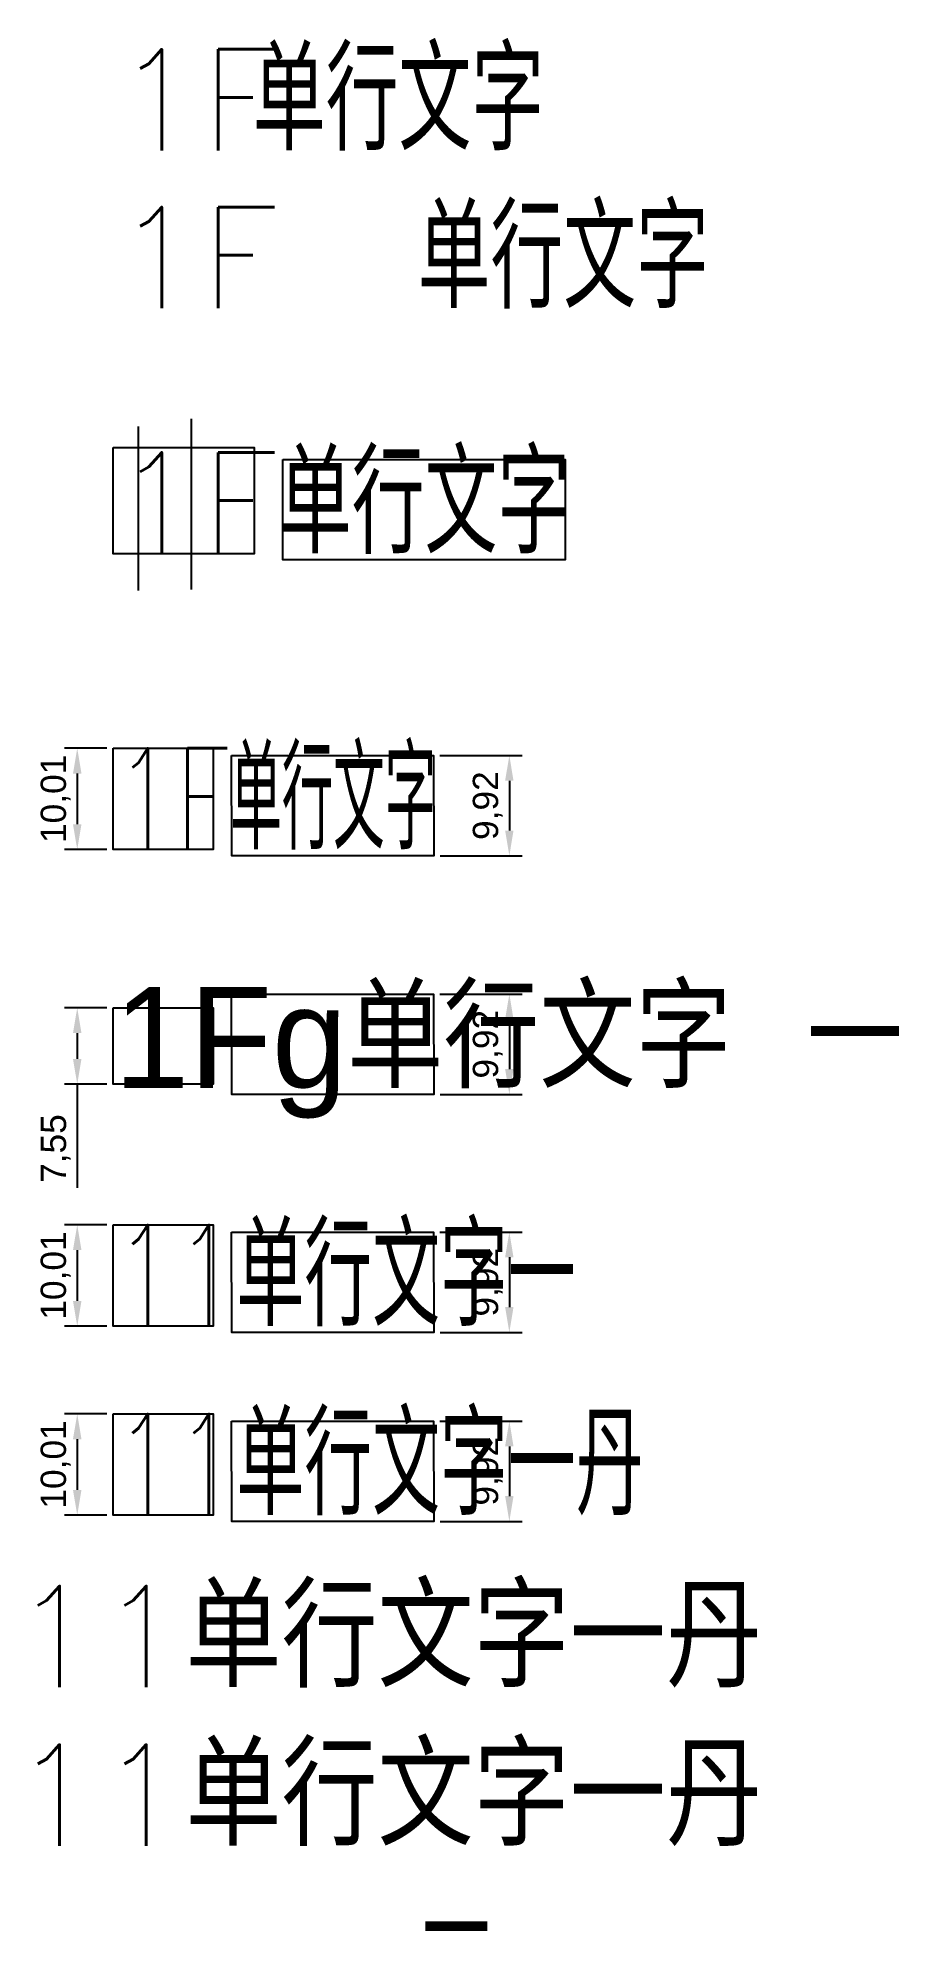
# Model space of a CAD drawing. Header units: millimetres. Extents: x 1944 to 2029, y 1701 to 1888.
import ezdxf

# ---------------------------------------------------------------- set-up
doc = ezdxf.new("R2010")
doc.units = ezdxf.units.MM
doc.layers.add('PUB_TEXT', color=7, linetype='Continuous', lineweight=15)
doc.layers.add('中文包络', color=2, linetype='Continuous')
doc.layers.add('西文包络', color=4, linetype='Continuous')
doc.styles.add('_TCH_DIM', font='SIMPLEX', dxfattribs={"bigfont": 'GBCBIG'})
doc.styles.get("Standard").update_dxf_attribs({"font": 'arial.ttf'})
doc.styles.add('样式 1', font='wlc-e1.shx', dxfattribs={"bigfont": 'acci-kt.shx'})
doc.styles.add('样式 3', font='txt.shx', dxfattribs={"bigfont": 'height32gbcbig.shx'})
doc.styles.add('样式 4', font='txt.shx', dxfattribs={"bigfont": 'height32gbcbig02.shx'})
doc.styles.add('样式 5', font='txt.shx', dxfattribs={"bigfont": 'obk.shx'})
doc.dimstyles.new('ISO-25', dxfattribs={"dimtxt": 2.5, "dimasz": 2.5, "dimexe": 1.25, "dimexo": 0.625, "dimtad": 1, "dimtxsty": 'Standard', "dimcen": 2.5, "dimadec": 0, "dimazin": 0, "dimtfac": 1, "dimtmove": 0, "dimatfit": 3, "dimfxl": 1, "dimarcsym": 0})

# ---------------------------------------------------------------- blocks, each defined once
blk = doc.blocks.new('*D1')
at = {"color": 0, "lineweight": -2, "transparency": 16777216}
for p, q in [((1984.09, 1817.17), (1992.21, 1817.17)), ((1990.96, 1814.67), (1990.96, 1809.75)), ((1984.11, 1807.25), (1992.21, 1807.25))]:
    blk.add_line(p, q, dxfattribs=at)
at = {"color": 0, "transparency": 16777216}
for points in [[(1990.54, 1814.67), (1991.37, 1814.67), (1990.96, 1817.17)], [(1990.54, 1809.75), (1991.37, 1809.75), (1990.96, 1807.25)]]:
    blk.add_solid(points, dxfattribs=at)
at = {"layer": 'Defpoints', "color": 0, "transparency": 16777216}
for p in [(1983.47, 1817.17), (1983.48, 1807.25), (1990.96, 1807.25)]:
    blk.add_point(p, dxfattribs=at)
at = {"color": 0, "transparency": 16777216, "insert": (1988.83, 1812.21), "char_height": 2.5, "attachment_point": 5, "rotation": 90}
blk.add_mtext('9,92', dxfattribs=at)
blk = doc.blocks.new('*D2')
at = {"color": 0, "lineweight": -2, "transparency": 16777216}
for p, q in [((1951.16, 1817.88), (1947, 1817.88)), ((1948.25, 1815.38), (1948.25, 1810.37)), ((1951.16, 1807.87), (1947, 1807.87))]:
    blk.add_line(p, q, dxfattribs=at)
at = {"color": 0, "transparency": 16777216}
for points in [[(1947.83, 1815.38), (1948.67, 1815.38), (1948.25, 1817.88)], [(1947.83, 1810.37), (1948.67, 1810.37), (1948.25, 1807.87)]]:
    blk.add_solid(points, dxfattribs=at)
at = {"layer": 'Defpoints', "color": 0, "transparency": 16777216}
for p in [(1951.79, 1817.88), (1948.25, 1807.87), (1951.79, 1807.87)]:
    blk.add_point(p, dxfattribs=at)
at = {"color": 0, "transparency": 16777216, "insert": (1946.12, 1812.88), "char_height": 2.5, "attachment_point": 5, "rotation": 90}
blk.add_mtext('10,01', dxfattribs=at)
blk = doc.blocks.new('*D3')
at = {"color": 0, "lineweight": -2, "transparency": 16777216}
for p, q in [((1984.09, 1793.58), (1992.21, 1793.58)), ((1990.96, 1791.08), (1990.96, 1786.16)), ((1984.11, 1783.66), (1992.21, 1783.66))]:
    blk.add_line(p, q, dxfattribs=at)
at = {"color": 0, "transparency": 16777216}
for points in [[(1990.54, 1791.08), (1991.37, 1791.08), (1990.96, 1793.58)], [(1990.54, 1786.16), (1991.37, 1786.16), (1990.96, 1783.66)]]:
    blk.add_solid(points, dxfattribs=at)
at = {"layer": 'Defpoints', "color": 0, "transparency": 16777216}
for p in [(1983.47, 1793.58), (1983.48, 1783.66), (1990.96, 1783.66)]:
    blk.add_point(p, dxfattribs=at)
at = {"color": 0, "transparency": 16777216, "insert": (1988.83, 1788.62), "char_height": 2.5, "attachment_point": 5, "rotation": 90}
blk.add_mtext('9,92', dxfattribs=at)
blk = doc.blocks.new('*D4')
at = {"color": 0, "lineweight": -2, "transparency": 16777216}
for p, q in [((1951.16, 1792.22), (1947, 1792.22)), ((1948.25, 1789.72), (1948.25, 1787.17)), ((1951.16, 1784.67), (1947, 1784.67)), ((1948.25, 1784.67), (1948.25, 1774.43))]:
    blk.add_line(p, q, dxfattribs=at)
at = {"color": 0, "transparency": 16777216}
for points in [[(1947.83, 1789.72), (1948.67, 1789.72), (1948.25, 1792.22)], [(1947.83, 1787.17), (1948.67, 1787.17), (1948.25, 1784.67)]]:
    blk.add_solid(points, dxfattribs=at)
at = {"layer": 'Defpoints', "color": 0, "transparency": 16777216}
for p in [(1951.79, 1792.22), (1948.25, 1784.67), (1951.79, 1784.67)]:
    blk.add_point(p, dxfattribs=at)
at = {"color": 0, "transparency": 16777216, "insert": (1946.13, 1778.3), "char_height": 2.5, "attachment_point": 5, "rotation": 90}
blk.add_mtext('7,55', dxfattribs=at)
blk = doc.blocks.new('*D5')
at = {"color": 0, "lineweight": -2, "transparency": 16777216}
for p, q in [((1984.09, 1770.05), (1992.21, 1770.05)), ((1990.96, 1767.55), (1990.96, 1762.63)), ((1984.11, 1760.13), (1992.21, 1760.13))]:
    blk.add_line(p, q, dxfattribs=at)
at = {"color": 0, "transparency": 16777216}
for points in [[(1990.54, 1767.55), (1991.37, 1767.55), (1990.96, 1770.05)], [(1990.54, 1762.63), (1991.37, 1762.63), (1990.96, 1760.13)]]:
    blk.add_solid(points, dxfattribs=at)
at = {"layer": 'Defpoints', "color": 0, "transparency": 16777216}
for p in [(1983.47, 1770.05), (1983.48, 1760.13), (1990.96, 1760.13)]:
    blk.add_point(p, dxfattribs=at)
at = {"color": 0, "transparency": 16777216, "insert": (1988.83, 1765.09), "char_height": 2.5, "attachment_point": 5, "rotation": 90}
blk.add_mtext('9,92', dxfattribs=at)
blk = doc.blocks.new('*D6')
at = {"color": 0, "lineweight": -2, "transparency": 16777216}
for p, q in [((1951.16, 1770.76), (1947, 1770.76)), ((1948.25, 1768.26), (1948.25, 1763.24)), ((1951.16, 1760.74), (1947, 1760.74))]:
    blk.add_line(p, q, dxfattribs=at)
at = {"color": 0, "transparency": 16777216}
for points in [[(1947.83, 1768.26), (1948.67, 1768.26), (1948.25, 1770.76)], [(1947.83, 1763.24), (1948.67, 1763.24), (1948.25, 1760.74)]]:
    blk.add_solid(points, dxfattribs=at)
at = {"layer": 'Defpoints', "color": 0, "transparency": 16777216}
for p in [(1951.79, 1770.76), (1948.25, 1760.74), (1951.79, 1760.74)]:
    blk.add_point(p, dxfattribs=at)
at = {"color": 0, "transparency": 16777216, "insert": (1946.12, 1765.75), "char_height": 2.5, "attachment_point": 5, "rotation": 90}
blk.add_mtext('10,01', dxfattribs=at)
blk = doc.blocks.new('*D7')
at = {"color": 0, "lineweight": -2, "transparency": 16777216}
for p, q in [((1984.09, 1751.36), (1992.21, 1751.36)), ((1990.96, 1748.86), (1990.96, 1743.94)), ((1984.11, 1741.44), (1992.21, 1741.44))]:
    blk.add_line(p, q, dxfattribs=at)
at = {"color": 0, "transparency": 16777216}
for points in [[(1990.54, 1748.86), (1991.37, 1748.86), (1990.96, 1751.36)], [(1990.54, 1743.94), (1991.37, 1743.94), (1990.96, 1741.44)]]:
    blk.add_solid(points, dxfattribs=at)
at = {"layer": 'Defpoints', "color": 0, "transparency": 16777216}
for p in [(1983.47, 1751.36), (1983.48, 1741.44), (1990.96, 1741.44)]:
    blk.add_point(p, dxfattribs=at)
at = {"color": 0, "transparency": 16777216, "insert": (1988.83, 1746.4), "char_height": 2.5, "attachment_point": 5, "rotation": 90}
blk.add_mtext('9,92', dxfattribs=at)
blk = doc.blocks.new('*D8')
at = {"color": 0, "lineweight": -2, "transparency": 16777216}
for p, q in [((1951.16, 1752.07), (1947, 1752.07)), ((1948.25, 1749.57), (1948.25, 1744.56)), ((1951.16, 1742.06), (1947, 1742.06))]:
    blk.add_line(p, q, dxfattribs=at)
at = {"color": 0, "transparency": 16777216}
for points in [[(1947.83, 1749.57), (1948.67, 1749.57), (1948.25, 1752.07)], [(1947.83, 1744.56), (1948.67, 1744.56), (1948.25, 1742.06)]]:
    blk.add_solid(points, dxfattribs=at)
at = {"layer": 'Defpoints', "color": 0, "transparency": 16777216}
for p in [(1951.79, 1752.07), (1948.25, 1742.06), (1951.79, 1742.06)]:
    blk.add_point(p, dxfattribs=at)
at = {"color": 0, "transparency": 16777216, "insert": (1946.12, 1747.07), "char_height": 2.5, "attachment_point": 5, "rotation": 90}
blk.add_mtext('10,01', dxfattribs=at)

msp = doc.modelspace()

# ---------------------------------------------------------------- linework, layer by layer
at = {"color": 3}
for points in [[(1954.278, 1849.711), (1954.278, 1833.473)], [(1959.507, 1850.444), (1959.507, 1833.571)]]:
    msp.add_lwpolyline(points, dxfattribs=at)
at = {"layer": '中文包络'}
for points in [[(1968.565, 1846.418), (1996.465, 1846.418), (1996.478, 1836.498), (1968.578, 1836.498)], [(1963.509, 1817.173), (1983.469, 1817.173), (1983.482, 1807.253), (1963.522, 1807.253)], [(1963.509, 1793.576), (1983.469, 1793.576), (1983.482, 1783.656), (1963.522, 1783.656)], [(1963.509, 1770.047), (1983.469, 1770.047), (1983.482, 1760.127), (1963.522, 1760.127)], [(1963.509, 1751.361), (1983.469, 1751.361), (1983.482, 1741.442), (1963.522, 1741.442)]]:
    msp.add_lwpolyline(points, close=True, dxfattribs=at)
at = {"layer": '西文包络'}
for points in [[(1951.789, 1847.622), (1965.727, 1847.622), (1965.727, 1837.115), (1951.789, 1837.115)], [(1951.789, 1817.884), (1961.697, 1817.884), (1961.697, 1807.87), (1951.789, 1807.87)], [(1951.789, 1792.216), (1961.697, 1792.216), (1961.697, 1784.67), (1951.789, 1784.67)], [(1951.789, 1770.759), (1961.697, 1770.759), (1961.697, 1760.744), (1951.789, 1760.744)], [(1951.789, 1752.073), (1961.697, 1752.073), (1961.697, 1742.058), (1951.789, 1742.058)]]:
    msp.add_lwpolyline(points, close=True, dxfattribs=at)

# ---------------------------------------------------------------- texts
at = {"layer": 'PUB_TEXT'}
for s, style, p in [('1F', '_TCH_DIM', (1951.89, 1876.997)), ('  单行文字', '_TCH_DIM', (1951.89, 1876.997)), ('1F  单行文字', '_TCH_DIM', (1951.89, 1861.396)), ('1F单行文字', '_TCH_DIM', (1951.89, 1837.13)), ('1Fg单行文字  一   ', '样式 1', (1951.89, 1784.288)), ('11单行文字一丹', '样式 4', (1941.789, 1725.042)), ('11单行文字一丹', '样式 5', (1941.789, 1709.366))]:
    msp.add_text(s, height=10, dxfattribs=dict(at, style=style)).set_placement(p)
for s, style, width, p in [('1F单行文字', '_TCH_DIM', 0.705882, (1951.89, 1807.885)), ('11单行文字一', '样式 3', 0.7059, (1951.89, 1760.759)), ('11单行文字一丹', '样式 4', 0.7059, (1951.89, 1742.073)), ('一', '样式 4', 0.7059, (1982.354, 1695.781))]:
    msp.add_text(s, height=10, dxfattribs=dict(at, style=style, width=width)).set_placement(p)

# ---------------------------------------------------------------- dimensions: what is measured, and where the dimension line sits
for base, p1, p2, picture, middle in [((1948.249, 1807.87), (1951.789, 1817.884), (1951.789, 1807.87), '*D2', (1946.121, 1812.877)), ((1990.957, 1807.253), (1983.469, 1817.173), (1983.482, 1807.253), '*D1', (1988.83, 1812.213)), ((1990.957, 1783.656), (1983.469, 1793.576), (1983.482, 1783.656), '*D3', (1988.83, 1788.616)), ((1948.249, 1784.67), (1951.789, 1792.216), (1951.789, 1784.67), '*D4', (1946.126, 1778.299)), ((1948.2486, 1760.7442), (1951.7893, 1770.7587), (1951.7893, 1760.7442), '*D6', (1946.1212, 1765.7515)), ((1990.957, 1760.127), (1983.469, 1770.047), (1983.482, 1760.127), '*D5', (1988.83, 1765.087)), ((1948.2486, 1742.0584), (1951.7893, 1752.0729), (1951.7893, 1742.0584), '*D8', (1946.1212, 1747.0656)), ((1990.957, 1741.442), (1983.469, 1751.361), (1983.482, 1741.442), '*D7', (1988.83, 1746.401))]:
    dim = msp.add_linear_dim(base=base, p1=p1, p2=p2, angle=90, dimstyle='ISO-25')
    dim.commit()
    dim.dimension.update_dxf_attribs({"geometry": picture, "text_midpoint": middle})

doc.saveas('drawing.dxf')
